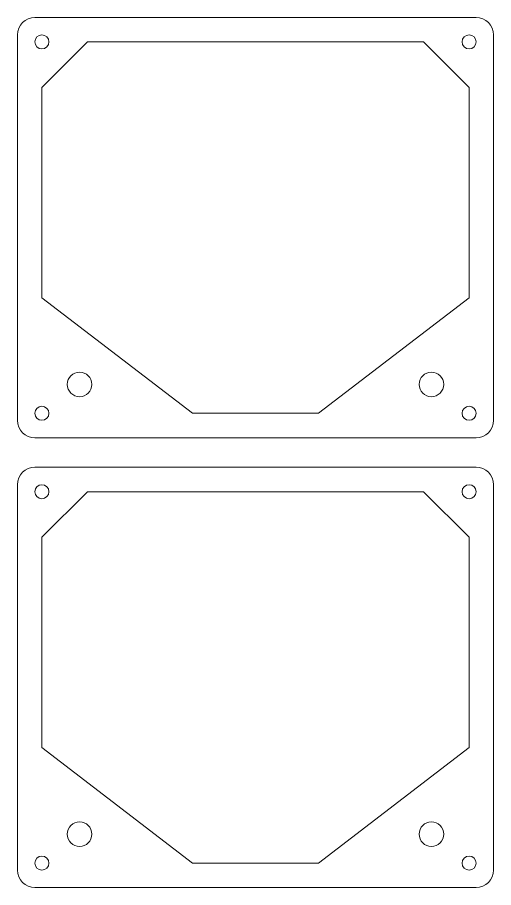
# Model space of a CAD drawing. Header units: millimetres. Extents: x -68 to 211, y -124 to 124.
# Drawn here: x -68 to 68, y -124.2 to 124.2 of the extents above; entities that cross this region are included whole.
import ezdxf

# ---------------------------------------------------------------- set-up
doc = ezdxf.new("R2010")
doc.units = ezdxf.units.MM
doc.header["$MEASUREMENT"] = 0
doc.layers.add('Layer 1', color=7, linetype='Continuous')

msp = doc.modelspace()

# ---------------------------------------------------------------- linework, layer by layer
at = {"layer": 'Layer 1', "color": 250, "lineweight": 9}
for centre, major_axis in [((-60.9999, 117.1821), (0, 2)), ((61, 117.1821), (0, 2)), ((-50.2499, 19.4322), (0, 3.5)), ((50.2501, 19.4322), (0, 3.5)), ((-60.9999, 11.1822), (0, 2)), ((61, 11.1822), (0, 2)), ((-60.9999, -11.1821), (0, 2)), ((61, -11.1821), (0, 2)), ((-50.2499, -108.932), (0, 3.5)), ((50.2501, -108.932), (0, 3.5)), ((-60.9999, -117.182), (0, 2)), ((61, -117.182), (0, 2))]:
    msp.add_ellipse(centre, major_axis=major_axis, ratio=1, dxfattribs=at)
for points in [[(63.0001, 4.1822), (63.0001, 4.1822), (-63, 4.1822), (-63, 4.1822), (-63, 4.1822), (-65.75, 4.1822), (-67.9999, 6.4322), (-67.9999, 9.1822), (-67.9999, 9.1822), (-67.9999, 9.1822), (-67.9999, 119.1821), (-67.9999, 119.1821), (-67.9999, 119.1821), (-67.9999, 121.9321), (-65.75, 124.1821), (-63, 124.1821), (-63, 124.1821), (-63, 124.1821), (63.0001, 124.1821), (63.0001, 124.1821), (63.0001, 124.1821), (65.7501, 124.1821), (68, 121.9321), (68, 119.1821), (68, 119.1821), (68, 119.1821), (68, 9.1822), (68, 9.1822), (68, 9.1822), (68, 6.4322), (65.7501, 4.1822), (63.0001, 4.1822)], [(63.0001, -124.182), (63.0001, -124.182), (-63, -124.182), (-63, -124.182), (-63, -124.182), (-65.75, -124.182), (-67.9999, -121.932), (-67.9999, -119.182), (-67.9999, -119.182), (-67.9999, -119.182), (-67.9999, -9.1821), (-67.9999, -9.1821), (-67.9999, -9.1821), (-67.9999, -6.4321), (-65.75, -4.1821), (-63, -4.1821), (-63, -4.1821), (-63, -4.1821), (63.0001, -4.1821), (63.0001, -4.1821), (63.0001, -4.1821), (65.7501, -4.1821), (68, -6.4321), (68, -9.1821), (68, -9.1821), (68, -9.1821), (68, -119.182), (68, -119.182), (68, -119.182), (68, -121.932), (65.7501, -124.182), (63.0001, -124.182)], [(-60.9999, -24.1821), (-60.9999, -24.1821), (-47.9998, -11.1821), (-47.9998, -11.1821), (-47.9998, -11.1821), (-47.9998, -11.1821), (47.9999, -11.1821), (47.9999, -11.1821), (47.9999, -11.1821), (47.9999, -11.1821), (61, -24.1821), (61, -24.1821), (61, -24.1821), (61, -24.1821), (61, -84.182), (61, -84.182), (61, -84.182), (61, -84.182), (18, -117.182), (18, -117.182), (18, -117.182), (18, -117.182), (-17.9999, -117.182), (-17.9999, -117.182), (-17.9999, -117.182), (-17.9999, -117.182), (-60.9999, -84.182), (-60.9999, -84.182), (-60.9999, -84.182), (-60.9999, -84.182), (-60.9999, -24.1821), (-60.9999, -24.1821)]]:
    msp.add_open_spline(points, degree=3, knots=[0, 0, 0, 0, 0.11111111, 0.11111111, 0.11111111, 0.11111111, 0.22222222, 0.22222222, 0.22222222, 0.22222222, 0.33333333, 0.33333333, 0.33333333, 0.33333333, 0.44444444, 0.44444444, 0.44444444, 0.44444444, 0.55555556, 0.55555556, 0.55555556, 0.55555556, 0.66666667, 0.66666667, 0.66666667, 0.66666667, 0.77777778, 0.77777778, 0.77777778, 0.77777778, 1, 1, 1, 1], dxfattribs=at)
at = {"layer": 'Layer 1', "color": 240, "lineweight": 9}
msp.add_open_spline([(-60.9999, 104.1821), (-60.9999, 104.1821), (-47.9998, 117.1821), (-47.9998, 117.1821), (-47.9998, 117.1821), (-47.9998, 117.1821), (47.9999, 117.1821), (47.9999, 117.1821), (47.9999, 117.1821), (47.9999, 117.1821), (61, 104.1821), (61, 104.1821), (61, 104.1821), (61, 104.1821), (61, 44.1822), (61, 44.1822), (61, 44.1822), (61, 44.1822), (18, 11.1822), (18, 11.1822), (18, 11.1822), (18, 11.1822), (-17.9999, 11.1822), (-17.9999, 11.1822), (-17.9999, 11.1822), (-17.9999, 11.1822), (-60.9999, 44.1822), (-60.9999, 44.1822), (-60.9999, 44.1822), (-60.9999, 44.1822), (-60.9999, 104.1821), (-60.9999, 104.1821)], degree=3, knots=[0, 0, 0, 0, 0.11111111, 0.11111111, 0.11111111, 0.11111111, 0.22222222, 0.22222222, 0.22222222, 0.22222222, 0.33333333, 0.33333333, 0.33333333, 0.33333333, 0.44444444, 0.44444444, 0.44444444, 0.44444444, 0.55555556, 0.55555556, 0.55555556, 0.55555556, 0.66666667, 0.66666667, 0.66666667, 0.66666667, 0.77777778, 0.77777778, 0.77777778, 0.77777778, 1, 1, 1, 1], dxfattribs=at)
at = {"layer": 'Layer 1', "color": 250, "lineweight": 9}
for points in [[(52.2284, 22.3199), (52.2284, 22.3199), (52.218, 22.327), (52.218, 22.327)], [(52.2284, -106.0443), (52.2284, -106.0443), (52.218, -106.0372), (52.218, -106.0372)]]:
    msp.add_open_spline(points, degree=3, dxfattribs=at)

doc.saveas('drawing.dxf')
